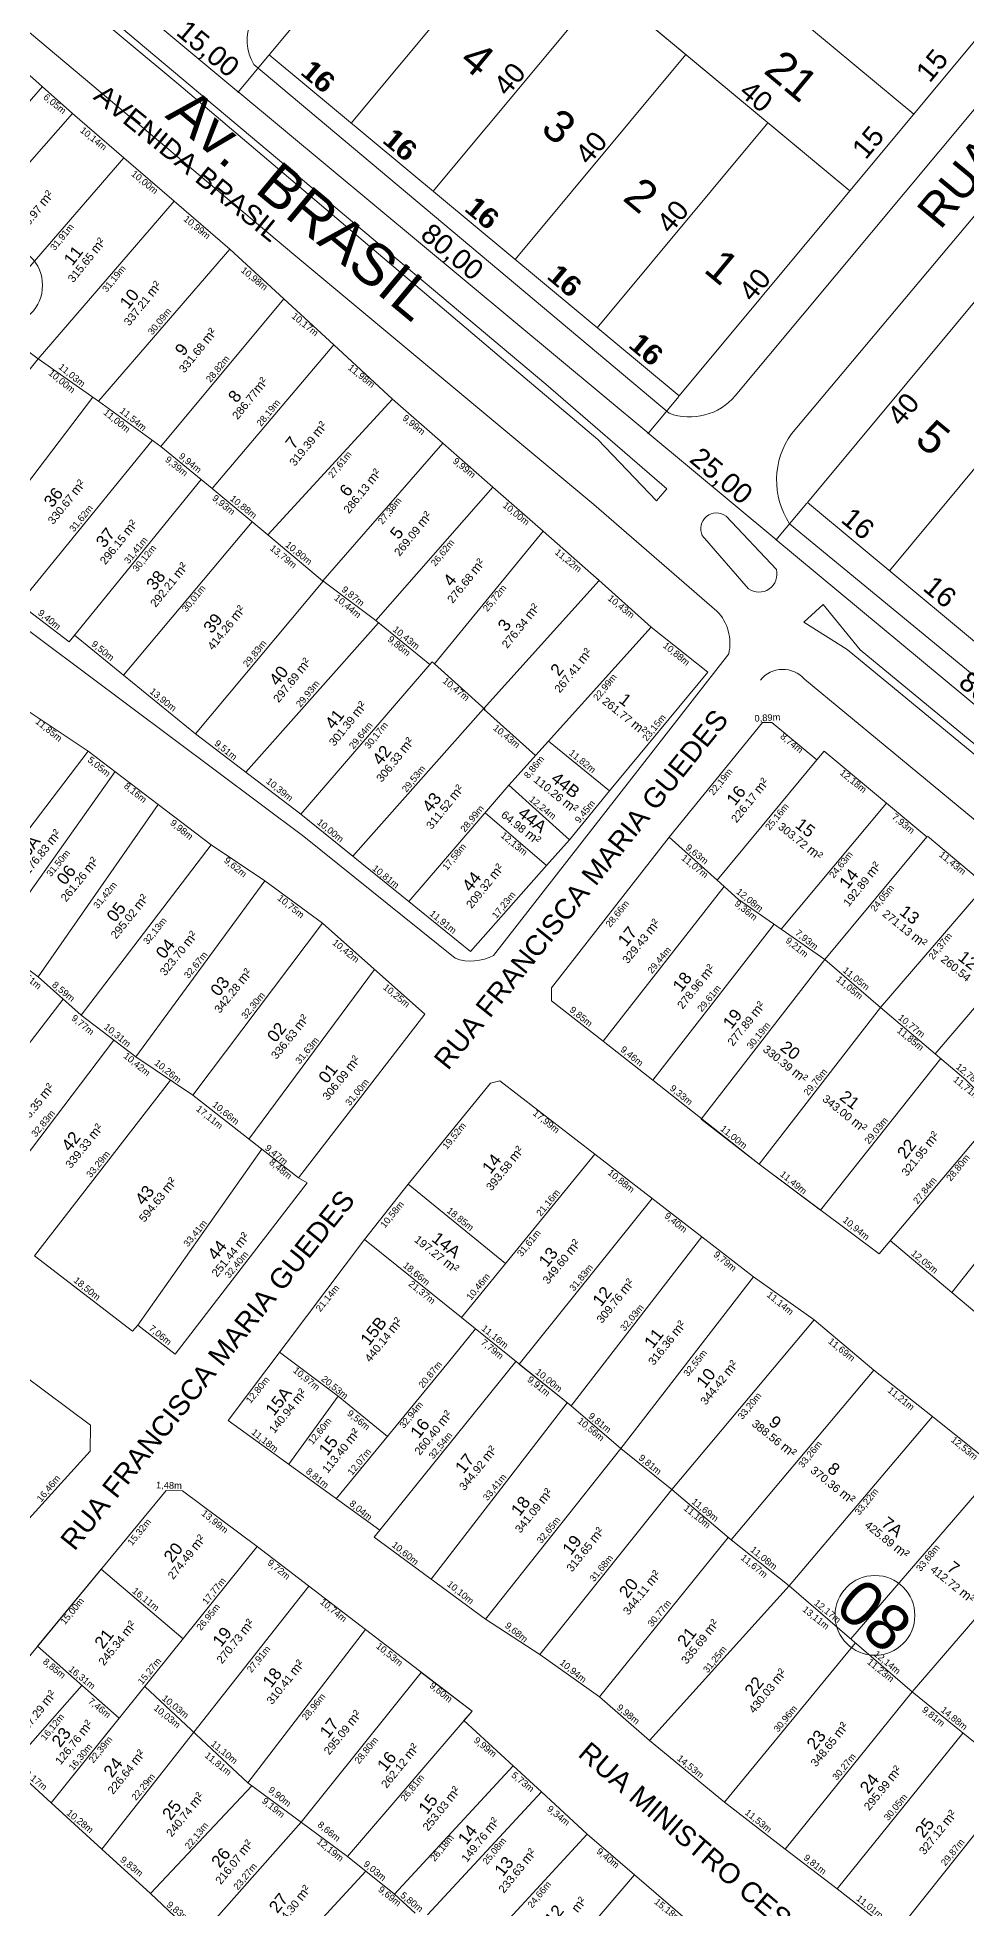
# Model space of a CAD drawing. Header units: metres. Extents: x 3808 to 8215, y 2374 to 6187.
# Drawn here: x 5928.6 to 6067.9, y 4290.4 to 4571 of the extents above; entities that cross this region are included whole.
import ezdxf
from ezdxf.enums import TextEntityAlignment as Align

# ---------------------------------------------------------------- set-up
doc = ezdxf.new("R2010")
doc.units = ezdxf.units.M
doc.linetypes.add('CENTER', pattern=[2, 1.25, -0.25, 0.25, -0.25])
for name, color, linetype in [('0 - Cotas', 7, 'Continuous'), ('0 - Linhas Quadras', 7, 'Continuous'), ('0 - MEIO FIO 2', 251, 'Continuous'), ('0 - Nome Ruas', 7, 'CENTER'), ('0 - Numero de Lotes', 6, 'Continuous'), ('0 - Número de Quadra', 7, 'CENTER'), ('0 - Área Dos Lotes', 1, 'Continuous'), ('vista', 7, 'Continuous')]:
    doc.layers.add(name, color=color, linetype=linetype)
doc.styles.add('Arial', font='arial.ttf')
doc.styles.add('pedro', font='arial.ttf', dxfattribs={"height": 3})

msp = doc.modelspace()

# ---------------------------------------------------------------- linework, layer by layer
at = {"color": 0, "linetype": 'ByBlock', "lineweight": 5}
for p, q in [((5958.622, 4562.82), (5958.763, 4562.833)), ((5958.763, 4562.833), (5958.622, 4562.82)), ((6020.118, 4511.652), (6020.259, 4511.664)), ((6020.259, 4511.664), (6020.118, 4511.652)), ((6039.336, 4495.661), (6039.477, 4495.674)), ((6039.477, 4495.674), (6039.336, 4495.661))]:
    msp.add_line(p, q, dxfattribs=at)
at = {"layer": '0 - Linhas Quadras', "linetype": 'Continuous', "lineweight": 5}
for p, q in [((5933.862, 4559.614, 0), (5924.292, 4568.119, 0)), ((5929.336, 4563.636, 0), (5907.527, 4538.949, 0)), ((5933.862, 4559.614, 0), (5911.984, 4534.849, 0)), ((5941.54, 4552.977, 0), (5933.862, 4559.614, 0)), ((5941.54, 4552.977, 0), (5920.661, 4528.822, 0)), ((5949.106, 4546.437, 0), (5941.54, 4552.977, 0)), ((5949.106, 4546.437, 0), (5928.7, 4522.831, 0)), ((5957.428, 4539.244, 0), (5949.106, 4546.437, 0)), ((5957.428, 4539.244, 0), (5937.738, 4516.465, 0)), ((5965.52, 4531.793, 0), (5957.428, 4539.244, 0)), ((5965.52, 4531.793, 0), (5947.069, 4509.651, 0)), ((5973.018, 4524.89, 0), (5965.52, 4531.793, 0)), ((5920.661, 4528.822, 0), (5928.7, 4522.831, 0)), ((5973.018, 4524.89, 0), (5954.778, 4503.381, 0)), ((5981.851, 4516.768, 0), (5973.018, 4524.89, 0)), ((5909.296, 4498.71, 0), (5928.7, 4522.831, 0)), ((5928.7, 4522.831, 0), (5937.738, 4516.465, 0)), ((5917.885, 4492.111, 0), (5936.895, 4517.059, 0)), ((5937.738, 4516.465, 0), (5947.069, 4509.651, 0)), ((5981.851, 4516.768, 0), (5963.128, 4496.404, 0)), ((5989.368, 4510.173, 0), (5981.851, 4516.768, 0)), ((5925.839, 4486.05, 0), (5945.797, 4510.58, 0)), ((5947.069, 4509.651, 0), (5954.778, 4503.381, 0)), ((5989.368, 4510.173, 0), (5971.374, 4489.517, 0)), ((5996.884, 4503.577, 0), (5989.368, 4510.173, 0)), ((5933.319, 4480.35, 0), (5953.138, 4504.716, 0)), ((5954.778, 4503.381, 0), (5963.128, 4496.404, 0)), ((5996.884, 4503.577, 0), (5979.311, 4483.55, 0)), ((6004.409, 4496.974, 0), (5996.884, 4503.577, 0)), ((5960.778, 4498.368, 0), (5941.506, 4475.353, 0)), ((5963.128, 4496.404, 0), (5971.361, 4489.527, 0)), ((6004.409, 4496.974, 0), (5988.131, 4477.058, 0)), ((6012.848, 4489.569, 0), (6004.409, 4496.974, 0)), ((5917.885, 4492.111, 0), (5933.319, 4480.35, 0)), ((5952.286, 4466.585, 0), (5971.414, 4489.483, 0)), ((5971.374, 4489.517, 0), (5979.311, 4483.55, 0)), ((6012.848, 4489.569, 0), (5995.498, 4470.296, 0)), ((6020.609, 4482.583, 0), (6012.291, 4490.071, 0)), ((5959.84, 4460.806, 0), (5979.751, 4483.194, 0)), ((5979.311, 4483.55, 0), (5987.413, 4476.984, 0)), ((6020.609, 4482.583, 0), (5999.274, 4458.882, 0)), ((6029.134, 4475.825, 0), (6020.609, 4482.583, 0)), ((5941.506, 4475.353, 0), (5934.132, 4481.351, 0)), ((5968.093, 4454.492, 0), (5987.413, 4476.984, 0)), ((5987.413, 4476.984, 0), (5987.771, 4477.382, 0)), ((5987.771, 4477.382, 0), (5988.131, 4477.058, 0)), ((5988.131, 4477.058, 0), (5995.728, 4470.219, 0)), ((5941.506, 4475.353, 0), (5952.286, 4466.585, 0)), ((6014.366, 4457.997, 0), (6029.134, 4475.825, 0)), ((5936.197, 4463.962, 0), (5926.312, 4470.59, 0)), ((5975.864, 4448.198, 0), (5995.498, 4470.296, 0)), ((5995.579, 4470.223, 0), (6003.26, 4463.309, 0)), ((6023.342, 4451.049, 0), (6037.342, 4468.262, 0)), ((6037.342, 4468.262, 0), (6038.755, 4468.267, 0)), ((6038.755, 4468.267, 0), (6045.49, 4462.688, 0)), ((5952.286, 4466.585, 0), (5968.093, 4454.492, 0)), ((6005.212, 4465.478, 0), (6014.366, 4457.997, 0)), ((5936.197, 4463.962, 0), (5917.052, 4438.823, 0)), ((5946.712, 4455.954, 0), (5936.197, 4463.962, 0)), ((6030.518, 4444.61, 0), (6045.49, 4462.688, 0)), ((6046.568, 4463.989, 0), (6045.49, 4462.688, 0)), ((6061.998, 4451.103, 0), (6046.568, 4463.989, 0)), ((5921.97, 4435.14, 0), (5940.22, 4460.898, 0)), ((5999.274, 4458.882, 0), (5984.265, 4441.393, 0)), ((5999.274, 4458.882, 0), (6008.386, 4450.68, 0)), ((6008.386, 4450.68, 0), (6014.366, 4457.997, 0)), ((5946.712, 4455.954, 0), (5928.708, 4430.094, 0)), ((5954.653, 4449.906, 0), (5946.712, 4455.954, 0)), ((5984.265, 4441.393, 0), (5968.093, 4454.492, 0)), ((5968.093, 4454.492, 0), (5975.864, 4448.198, 0)), ((6004.925, 4446.835, 0), (5995.717, 4454.737, 0)), ((6055.915, 4456.183, 0), (6040.128, 4437.28, 0)), ((5935.13, 4424.367, 0), (5954.653, 4449.906, 0)), ((5954.653, 4449.906, 0), (5962.676, 4444.524, 0)), ((6004.925, 4446.835, 0), (6008.386, 4450.68, 0)), ((6023.342, 4451.049, 0), (6005.659, 4428.485, 0)), ((6023.342, 4451.049, 0), (6030.518, 4444.61, 0)), ((6046.664, 4432.742, 0), (6061.998, 4451.103, 0)), ((6070.847, 4443.879, 0), (6062.079, 4451.201, 0)), ((5993.522, 4433.896, 0), (6004.925, 4446.835, 0)), ((5962.676, 4444.524, 0), (5943.348, 4418.132, 0)), ((5971.349, 4438.151, 0), (5962.676, 4444.524, 0)), ((6013.449, 4420.455, 0), (6031.593, 4443.644, 0)), ((6033.742, 4441.714, 0), (6030.518, 4444.61, 0)), ((6055.048, 4425.54, 0), (6070.847, 4443.879, 0)), ((5984.265, 4441.393, 0), (5993.522, 4433.896, 0)), ((6040.128, 4437.28, 0), (6033.742, 4441.714, 0)), ((5917.052, 4438.823, 0), (5928.708, 4430.094, 0)), ((5971.349, 4438.151, 0), (5951.88, 4412.357, 0)), ((5986.682, 4424.504, 0), (5971.349, 4438.151, 0)), ((6020.903, 4414.623, 0), (6039.079, 4438.009, 0)), ((6040.128, 4437.28, 0), (6046.664, 4432.742, 0)), ((6063.253, 4418.556, 0), (6079.012, 4437.072, 0)), ((6028.151, 4408.748, 0), (6046.664, 4432.742, 0)), ((6046.664, 4432.742, 0), (6055.048, 4425.54, 0)), ((5928.708, 4430.094, 0), (5935.13, 4424.367, 0)), ((5979.14, 4431.217, 0), (5960.277, 4405.792, 0)), ((5912.283, 4400.59, 0), (5932.434, 4426.771, 0)), ((6005.659, 4428.485, 0), (6005.666, 4426.501, 0)), ((6005.666, 4426.501, 0), (6013.449, 4420.455, 0)), ((5943.348, 4418.132, 0), (5935.13, 4424.367, 0)), ((5967.743, 4399.956, 0), (5986.682, 4424.504, 0)), ((6055.048, 4425.54, 0), (6036.836, 4401.998, 0)), ((6055.048, 4425.54, 0), (6063.253, 4418.556, 0)), ((5920.188, 4394.465, 0), (5940.044, 4420.639, 0)), ((6013.449, 4420.455, 0), (6020.903, 4414.623, 0)), ((5943.348, 4418.132, 0), (5951.88, 4412.357, 0)), ((6046.044, 4395.109, 0), (6064.072, 4417.86, 0)), ((6063.253, 4418.556, 0), (6067.822, 4414.667, 0)), ((5948.563, 4414.602, 0), (5928.16, 4388.288, 0)), ((5951.88, 4412.357, 0), (5967.743, 4399.956, 0)), ((5996.514, 4414.17, 0), (5984.179, 4399.044, 0)), ((5997.913, 4414.504, 0), (5996.514, 4414.17, 0)), ((6012.161, 4403.503, 0), (5997.913, 4414.504, 0)), ((6036.836, 4401.998, 0), (6020.903, 4414.623, 0)), ((6067.822, 4414.667, 0), (6072.69, 4409.897, 0)), ((6036.836, 4401.998, 0), (6028.151, 4408.748, 0)), ((6069.9, 4406.435, 0), (6054.808, 4388.553, 0)), ((5943.641, 4377.852, 0), (5962.218, 4404.275, 0)), ((6012.161, 4403.503, 0), (5992.163, 4379.021, 0)), ((6028.218, 4391.105, 0), (6012.161, 4403.503, 0)), ((6054.808, 4388.553, 0), (6036.836, 4401.998, 0)), ((6036.836, 4401.998, 0), (6046.044, 4395.109, 0)), ((5969.021, 4399.206, 0), (5949.237, 4373.539, 0)), ((5967.743, 4399.956, 0), (5969.021, 4399.206, 0)), ((5977.633, 4390.726, 0), (5984.179, 4399.044, 0)), ((5984.179, 4399.044, 0), (5998.777, 4387.119, 0)), ((6065.712, 4382.785, 0), (6078.755, 4399.3, 0)), ((6000.852, 4372.021, 0), (6020.777, 4396.85, 0)), ((5957.209, 4363.585, 0), (5977.633, 4390.726, 0)), ((5992.163, 4379.021, 0), (5977.633, 4390.726, 0)), ((6028.218, 4391.105, 0), (6008.64, 4365.748, 0)), ((6035.971, 4385.119, 0), (6028.218, 4391.105, 0)), ((6065.712, 4382.785, 0), (6056.501, 4390.559, 0)), ((5928.16, 4388.288, 0), (5942.821, 4376.988, 0)), ((6035.971, 4385.119, 0), (6016.073, 4359.347, 0)), ((6045.076, 4378.657, 0), (6035.971, 4385.119, 0)), ((6065.712, 4382.785, 0), (6078.807, 4371.732, 0)), ((5992.163, 4379.021, 0), (6008.64, 4365.748, 0)), ((6045.076, 4378.657, 0), (6023.734, 4353.22, 0)), ((6054.033, 4371.142, 0), (6045.076, 4378.657, 0)), ((5942.821, 4376.988, 0), (5943.641, 4377.852, 0)), ((5949.237, 4373.539, 0), (5943.641, 4377.852, 0)), ((5990.232, 4372.308, 0), (5994.272, 4377.322, 0)), ((5936.522, 4362.891, 0), (5923.128, 4372.855, 0)), ((5973.681, 4367.223, 0), (5964.912, 4373.822, 0)), ((5973.411, 4351.826, 0), (5990.232, 4372.308, 0)), ((5979.096, 4346.068, 0), (6000.338, 4372.436, 0)), ((6008.64, 4365.748, 0), (6000.852, 4372.021, 0)), ((6054.033, 4371.142, 0), (6032.654, 4345.661, 0)), ((6062.809, 4364.162, 0), (6054.033, 4371.142, 0)), ((5973.681, 4367.223, 0), (5966.269, 4357.009, 0)), ((5973.681, 4367.223, 0), (5981.072, 4361.153, 0)), ((5987.635, 4339.775, 0), (6008.055, 4366.219, 0)), ((6008.64, 4365.748, 0), (6016.073, 4359.347, 0)), ((5936.492, 4358.948, 0), (5936.522, 4362.891, 0)), ((5971.419, 4353.272, 0), (5957.209, 4363.585, 0)), ((6062.809, 4364.162, 0), (6041.344, 4338.793, 0)), ((6082.09, 4348.755, 0), (6062.809, 4364.162, 0)), ((5925.404, 4346.742, 0), (5936.492, 4358.948, 0)), ((6016.073, 4359.347, 0), (5995.773, 4333.777, 0)), ((6016.073, 4359.347, 0), (6023.734, 4353.22, 0)), ((6072.599, 4356.339, 0), (6050.592, 4330.819, 0)), ((5919.352, 4318.513, 0), (5947.913, 4353.071, 0)), ((5947.913, 4353.071, 0), (5950.326, 4353.024, 0)), ((5950.326, 4353.024, 0), (5961.559, 4344.661, 0)), ((5971.419, 4353.272, 0), (5979.926, 4347.098, 0)), ((6023.734, 4353.22, 0), (6003.942, 4328.476, 0)), ((6023.734, 4353.22, 0), (6032.654, 4345.661, 0)), ((6082.633, 4349.385, 0), (6059.758, 4322.858, 0)), ((5961.559, 4344.661, 0), (5930.633, 4306.217, 0)), ((5977.795, 4332.204, 0), (5961.559, 4344.661, 0)), ((5995.773, 4333.777, 0), (5979.096, 4346.068, 0)), ((6012.865, 4322.111, 0), (6032.203, 4346.044, 0)), ((6032.654, 4345.661, 0), (6041.344, 4338.793, 0)), ((5928.599, 4329.703, 0), (5938.155, 4341.265, 0)), ((5938.155, 4341.265, 0), (5950.422, 4330.817, 0)), ((5969.27, 4338.745, 0), (5952.018, 4316.805, 0)), ((6020.391, 4315.551, 0), (6041.344, 4338.793, 0)), ((6041.344, 4338.793, 0), (6059.786, 4322.89, 0)), ((5995.773, 4333.777, 0), (6003.942, 4328.476, 0)), ((5977.795, 4332.204, 0), (5960.158, 4309.217, 0)), ((5993.765, 4319.951, 0), (5977.795, 4332.204, 0)), ((5928.599, 4329.703, 0), (5929.237, 4330.473, 0)), ((5940.85, 4318.917, 0), (5928.599, 4329.703, 0)), ((6003.942, 4328.476, 0), (6012.865, 4322.111, 0)), ((6031.61, 4306.321, 0), (6051.277, 4330.228, 0)), ((5986.149, 4325.795, 0), (5968.129, 4303.33, 0)), ((5993.765, 4319.951, 0), (5986.149, 4325.795, 0)), ((5924.592, 4311.742, 0), (5935.249, 4323.848, 0)), ((5940.85, 4318.917, 0), (5936.121, 4323.08, 0)), ((5960.158, 4309.217, 0), (5944.665, 4323.66, 0)), ((6059.758, 4322.858, 0), (6040.754, 4299.291, 0)), ((6059.758, 4322.858, 0), (6071.344, 4313.515, 0)), ((5993.765, 4319.951, 0), (5975.1, 4298.182, 0)), ((5992.516, 4318.584, 0), (5993.765, 4319.951, 0)), ((6020.391, 4315.551, 0), (6012.865, 4322.111, 0)), ((5930.633, 4306.217, 0), (5919.314, 4316.57, 0)), ((5930.633, 4306.217, 0), (5940.85, 4318.917, 0)), ((5952.018, 4316.805, 0), (5938.238, 4299.282, 0)), ((5999.945, 4311.794, 0), (5992.516, 4318.584, 0)), ((6048.536, 4293.308, 0), (6067.398, 4316.698, 0)), ((6031.61, 4306.321, 0), (6020.391, 4315.551, 0)), ((5999.945, 4311.794, 0), (5982.141, 4292.531, 0)), ((6004.161, 4307.896, 0), (5999.945, 4311.794, 0)), ((5945.518, 4292.645, 0), (5960.727, 4308.797, 0)), ((5960.158, 4309.217, 0), (5975.1, 4298.182, 0)), ((6075.827, 4309.909, 0), (6057.225, 4286.537, 0)), ((5938.238, 4299.282, 0), (5930.633, 4306.217, 0)), ((6004.161, 4307.896, 0), (5987.101, 4289.437, 0)), ((6011.037, 4301.542, 0), (6004.161, 4307.896, 0)), ((6040.754, 4299.291, 0), (6031.61, 4306.321, 0)), ((5952.694, 4285.888, 0), (5968.129, 4303.33, 0)), ((6011.037, 4301.542, 0), (5994.285, 4283.381, 0)), ((6018.156, 4295.405, 0), (6011.037, 4301.542, 0)), ((5938.238, 4299.282, 0), (5945.518, 4292.645, 0)), ((5975.1, 4298.182, 0), (5982.141, 4292.531, 0)), ((6040.754, 4299.291, 0), (6048.536, 4293.308, 0)), ((5961.142, 4277.932, 0), (5977.855, 4295.971, 0)), ((6018.156, 4295.405, 0), (6002.21, 4276.907, 0)), ((6029.659, 4285.488, 0), (6018.156, 4295.405, 0)), ((5945.518, 4292.645, 0), (5952.694, 4285.888, 0)), ((5982.141, 4292.531, 0), (5985.226, 4289.679, 0)), ((6057.225, 4286.537, 0), (6048.536, 4293.308, 0))]:
    msp.add_line(p, q, dxfattribs=at)
at = {"layer": '0 - MEIO FIO 2', "lineweight": 5}
for p, q in [((6066.533, 4541.179), (6135.535, 4623.377)), ((5949.805, 4563.958), (5902.73, 4603.305)), ((6004.83, 4518.996), (5903.428, 4604.236)), ((5967.04, 4538.478), (5909.318, 4586.895)), ((6084.443, 4578.666), (6033.231, 4517.284)), ((5961.025, 4566.978), (6023.314, 4514.652)), ((6000.13, 4521.282), (5949.805, 4563.958)), ((6066.533, 4541.179), (6041.689, 4511.584)), ((6012.05, 4500.977), (5967.04, 4538.478)), ((6012.626, 4510.706), (6000.13, 4521.282)), ((6022.991, 4503.298), (6004.83, 4518.996)), ((6021.417, 4501.498), (6012.626, 4510.706)), ((6022.991, 4503.298), (6021.417, 4501.498)), ((6030.505, 4484.968), (6012.05, 4500.977)), ((6031.864, 4499.212), (6039.415, 4491.236)), ((6028.304, 4496.302), (6035.208, 4488.327)), ((6077.919, 4467.99), (6041.388, 4498.05)), ((5914.846, 4491.327), (5968.555, 4451.162)), ((6046.427, 4485.977), (6043.542, 4483.307)), ((6051.984, 4479.144), (6046.427, 4485.977)), ((6043.542, 4483.307), (6050.035, 4479.236)), ((5996.994, 4433.342), (6032.274, 4478.571, -115.442)), ((6050.035, 4479.236), (6096.375, 4440.924)), ((6098.229, 4441.067), (6051.984, 4479.144)), ((6084.212, 4441.179), (6043.617, 4474.753)), ((5968.555, 4451.162), (5991.219, 4432.898))]:
    msp.add_line(p, q, dxfattribs=at)
for centre, radius, start, end in [((5966.923, 4570.542), 6.891, 154.82548, 211.13801), ((6026.409, 4522.991), 8.895, 249.64046, 320.08554), ((6051.455, 4504.597), 12.008, 144.41668, 213.03844), ((6030.425, 4497.339), 2.361, 52.46329, 206.06581), ((6036.789, 4490.537), 2.718, 234.42935, 14.91301), ((6025.348, 4480.099), 7.093, 347.56783, 43.35237), ((6040.366, 4471.931), 4.305, 40.96537, 141.18738), ((5993.615, 4439.509), 7.032, 250.07129, 298.7184)]:
    msp.add_arc(centre, radius, start, end, dxfattribs=at)
at = {"layer": '0 - Número de Quadra', "linetype": 'ByBlock', "lineweight": 5}
for centre in [(5923.359, 4533.839, 0), (6054.201, 4334.341, 0)]:
    msp.add_circle(centre, 5.979, dxfattribs=at)
at = {"layer": 'vista', "lineweight": 5}
for p, q in [((5963.343, 4568.416), (6065.681, 4691.408)), ((6024.839, 4517.247), (6127.177, 4640.239)), ((6044.057, 4501.257), (6155.988, 4635.78)), ((6050.424, 4547.995), (5988.928, 4599.164)), ((6001.227, 4588.93), (5975.643, 4558.182)), ((6060.018, 4559.526), (6029.27, 4585.11)), ((6013.526, 4578.696), (5987.942, 4547.948)), ((6050.424, 4547.995), (6019.676, 4573.579)), ((6024.839, 4517.247), (5963.343, 4568.416)), ((6025.825, 4568.463), (6000.241, 4537.715)), ((6038.124, 4558.229), (6012.54, 4527.481)), ((6081.94, 4521.771), (6056.356, 4491.023)), ((6105.553, 4450.088), (6044.057, 4501.257))]:
    msp.add_line(p, q, dxfattribs=at)
at = {"layer": 'vista', "color": 1, "lineweight": 5}
for p, q in [((5947.085, 4572.485), (5958.77, 4562.763)), ((5963.279, 4568.339), (5958.629, 4562.75)), ((5963.279, 4568.339), (5958.629, 4562.75)), ((5958.616, 4562.891), (6020.266, 4511.594)), ((6024.775, 4517.17), (6020.125, 4511.581)), ((6024.775, 4517.17), (6020.125, 4511.581)), ((6020.112, 4511.722), (6039.483, 4495.604)), ((6043.993, 4501.18), (6039.342, 4495.591)), ((6043.993, 4501.18), (6039.342, 4495.591)), ((6039.33, 4495.732), (6100.979, 4444.435))]:
    msp.add_line(p, q, dxfattribs=at)

# ---------------------------------------------------------------- texts
at = {"layer": '0 - Cotas', "lineweight": 5, "style": 'Arial'}
for s, rotation, p in [('6,05m', 320.93117, (5929.375, 4561.905, 0)), ('10,14m', 320.93117, (5934.879, 4556.929, 0)), ('10,00m', 320.93117, (5942.55, 4550.389, 0)), ('10,99m', 320.93117, (5950.403, 4543.622, 0)), ('31,91m', 50.93117, (5931.176, 4538.966, 0)), ('31,19m', 50.93117, (5938.975, 4532.713, 0)), ('10,98m', 320.93117, (5959, 4535.937, 0)), ('30,09m', 50.93117, (5945.814, 4526.31, 0)), ('10,17m', 320.93117, (5966.607, 4529.057, 0)), ('11,03m', 320.93117, (5931.639, 4521.446, 0)), ('28,82m', 50.93117, (5954.531, 4519.184, 0)), ('11,98m', 320.93117, (5975.074, 4521.322, 0)), ('10,00m', 320.93117, (5930.128, 4520.52, 0)), ('28,19m', 50.93117, (5962.135, 4512.598, 0)), ('11,00m', 320.93117, (5938.382, 4514.605, 0)), ('11,54m', 320.93117, (5940.823, 4514.857, 0)), ('9,99m', 320.93117, (5983.231, 4513.757, 0)), ('9,39m', 320.93117, (5947.631, 4507.541, 0)), ('9,94m', 320.93117, (5949.681, 4508.04, 0)), ('27,61m', 50.93117, (5972.851, 4504.829, 0)), ('9,99m', 320.93117, (5990.791, 4507.304, 0)), ('9,93m', 320.93117, (5954.706, 4501.755, 0)), ('10,88m', 320.93117, (5957.372, 4501.691, 0)), ('27,38m', 50.93117, (5980.331, 4497.892, 0)), ('31,62m', 50.93117, (5934.049, 4496.77, 0)), ('10,00m', 320.93117, (5998.272, 4500.679, 0)), ('31,41m', 50.93117, (5942.26, 4491.973, 0)), ('30,12m', 50.93117, (5943.531, 4490.781, 0)), ('13,79m', 320.93117, (5963.35, 4494.243, 0)), ('10,80m', 320.93117, (5965.663, 4494.764, 0)), ('26,62m', 50.93117, (5988.259, 4491.61, 0)), ('11,22m', 320.93117, (6006.087, 4493.645, 0)), ('30,01m', 50.93117, (5950.934, 4484.754, 0)), ('9,87m', 320.93117, (5974.1, 4488.058, 0)), ('25,72m', 50.93117, (5996.067, 4484.802, 0)), ('9,40m', 320.93117, (5928.562, 4484.545, 0)), ('10,44m', 320.93117, (5973.002, 4486.784, 0)), ('10,43m', 320.93117, (6014.024, 4486.734, 0)), ('10,43m', 320.93117, (5981.781, 4482.066, 0)), ('9,50m', 320.93117, (5936.576, 4479.876, 0)), ('29,83m', 50.93117, (5960.086, 4476.496, 0)), ('9,86m', 320.93117, (5981.021, 4480.58, 0)), ('10,88m', 320.93117, (6022.307, 4479.646, 0)), ('29,93m', 50.93117, (5968.032, 4470.462, 0)), ('10,47m', 320.93117, (5989.26, 4474.345, 0)), ('22,99m', 50.93117, (6012.61, 4471.441, 0)), ('13,90m', 320.93117, (5945.315, 4472.767, 0)), ('11,85m', 320.93117, (5928.18, 4468.252, 0)), ('29,64m', 50.93117, (5975.99, 4464.2, 0)), ('30,17m', 50.93117, (5978.304, 4464.22, 0)), ('23,15m', 50.93117, (6019.987, 4465.373, 0)), ('0,89m', 3.37198, (6036.158, 4468.381, 0)), ('9,51m', 320.93117, (5955.024, 4464.971, 0)), ('10,43m', 320.93117, (5996.837, 4467.278, 0)), ('8,74m', 320.93117, (6039.899, 4466.022, 0)), ('5,05m', 320.93117, (5936.02, 4462.489, 0)), ('8,86m', 50.93117, (6002.221, 4459.763, 0)), ('11,82m', 320.93117, (6008.208, 4463.536, 0)), ('10,39m', 320.93117, (5962.786, 4459.29, 0)), ('29,53m', 50.93117, (5983.918, 4457.709, 0)), ('22,19m', 50.93117, (6029.965, 4457.246, 0)), ('12,18m', 320.93117, (6048.836, 4460.566, 0)), ('8,16m', 320.93117, (5941.46, 4458.574, 0)), ('12,24m', 320.93117, (6002.249, 4456.579, 0)), ('28,99m', 50.93117, (5992.694, 4451.732, 0)), ('9,45m', 50.93117, (6009.852, 4453.096, 0)), ('25,16m', 50.93117, (6038.409, 4452.022, 0)), ('7,93m', 320.93117, (6056.641, 4453.944, 0)), ('9,98m', 320.93117, (5948.403, 4453.044, 0)), ('10,00m', 320.93117, (5970.397, 4453.143, 0)), ('12,13m', 320.93117, (5997.96, 4451.168, 0)), ('31,50m', 50.93117, (5930.606, 4445.044, 0)), ('17,58m', 50.93117, (5990.024, 4446.008, 0)), ('9,63m', 320.93117, (6025.687, 4449.353, 0)), ('24,63m', 50.93117, (6048.011, 4444.815, 0)), ('11,43m', 320.93117, (6063.727, 4448.28, 0)), ('9,62m', 320.93117, (5956.473, 4447.41, 0)), ('10,81m', 320.93117, (5978.708, 4446.23, 0)), ('11,07m', 320.93117, (6025.065, 4447.782, 0)), ('31,42m', 50.93117, (5937.641, 4440.254, 0)), ('12,08m', 320.93117, (6033.294, 4442.726, 0)), ('24,05m', 50.93117, (6054.212, 4439.793, 0)), ('10,75m', 320.93117, (5964.486, 4441.763, 0)), ('17,23m', 50.93117, (5997.425, 4438.784, 0)), ('28,66m', 50.93117, (6014.477, 4437.463, 0)), ('9,36m', 320.93117, (6033.043, 4440.928, 0)), ('32,13m', 50.93117, (5945.119, 4434.897, 0)), ('11,91m', 320.93117, (5987.312, 4439.443, 0)), ('7,93m', 320.93117, (6042.15, 4436.537, 0)), ('10,42m', 320.93117, (5972.725, 4435.079, 0)), ('29,44m', 50.93117, (6020.758, 4430.512, 0)), ('9,21m', 320.93117, (6040.677, 4435.393, 0)), ('24,37m', 50.93117, (6062.906, 4432.604, 0)), ('12,51m', 320.93117, (5925.074, 4431.109, 0)), ('32,67m', 50.93117, (5951.243, 4429.783, 0)), ('8,59m', 320.93117, (5930.676, 4428.754, 0)), ('10,25m', 320.93117, (5980.323, 4428.375, 0)), ('11,05m', 320.93117, (6048.266, 4429.591, 0)), ('11,05m', 320.93117, (6049.275, 4430.939, 0)), ('32,30m', 50.93117, (5959.846, 4423.709, 0)), ('29,61m', 50.93117, (6028.228, 4424.778, 0)), ('9,77m', 320.93117, (5933.578, 4423.759, 0)), ('9,85m', 320.93117, (6008.315, 4425.002, 0)), ('10,77m', 320.93117, (6057.57, 4423.847, 0)), ('10,31m', 320.93117, (5938.463, 4422.437, 0)), ('31,63m', 50.93117, (5967.94, 4416.96, 0)), ('30,19m', 50.93117, (6035.638, 4419.2, 0)), ('11,85m', 320.93117, (6057.402, 4421.894, 0)), ('10,42m', 320.93117, (5941.39, 4418.088, 0)), ('10,26m', 320.93117, (5946.034, 4417.043, 0)), ('9,46m', 320.93117, (6015.933, 4419.063, 0)), ('29,76m', 50.93117, (6044.179, 4412.231, 0)), ('11,71m', 320.93117, (6065.851, 4414.54, 0)), ('12,78m', 320.93117, (6066.241, 4416.466, 0)), ('31,00m', 50.93117, (5975.443, 4410.685, 0)), ('9,33m', 320.93117, (6023.339, 4413.238, 0)), ('32,83m', 50.93117, (5928.347, 4406.007, 0)), ('17,11m', 320.93117, (5952.279, 4410.143, 0)), ('10,66m', 320.93117, (5954.718, 4410.78, 0)), ('17,99m', 320.93117, (6002.786, 4409.508, 0)), ('19,52m', 50.93117, (5990, 4404.156, 0)), ('11,00m', 320.93117, (6030.913, 4407.171, 0)), ('29,03m', 50.93117, (6053.295, 4404.946, 0)), ('33,29m', 50.93117, (5936.593, 4399.9, 0)), ('9,47m', 320.93117, (5962.606, 4404.281, 0)), ('8,48m', 320.93117, (5963.237, 4402.141, 0)), ('10,88m', 320.93117, (6014.025, 4400.587, 0)), ('11,49m', 320.93117, (6039.859, 4400.352, 0)), ('28,80m', 50.93117, (6065.567, 4399.367, 0)), ('21,16m', 50.93117, (6004.086, 4394.113, 0)), ('27,84m', 50.93117, (6060.59, 4395.956, 0)), ('10,58m', 50.93117, (5980.69, 4392.358, 0)), ('18,85m', 320.93117, (5989.897, 4394.88, 0)), ('33,41m', 50.93117, (5951.161, 4389.519, 0)), ('9,40m', 320.93117, (6022.52, 4394.097, 0)), ('10,94m', 320.93117, (6049.263, 4393.473, 0)), ('31,61m', 50.93117, (6001.199, 4388.054, 0)), ('32,40m', 50.93117, (5957.36, 4384.828, 0)), ('18,66m', 320.93117, (5983.317, 4386.672, 0)), ('31,83m', 50.93117, (6009.046, 4382.891, 0)), ('9,79m', 320.93117, (6029.903, 4388.306, 0)), ('12,05m', 320.93117, (6059.525, 4388.47, 0)), ('18,50m', 320.93117, (5933.91, 4384.436, 0)), ('21,37m', 320.93117, (5984.143, 4383.893, 0)), ('10,46m', 50.93117, (5993.607, 4381.532, 0)), ('21,14m', 50.93117, (5970.999, 4379.798, 0)), ('11,14m', 320.93117, (6037.877, 4382.261, 0)), ('32,03m', 50.93117, (6016.66, 4376.882, 0)), ('7,06m', 320.93117, (5945.193, 4377.222, 0)), ('11,16m', 320.93117, (5995.088, 4377.228, 0)), ('7,79m', 320.93117, (5994.987, 4375.119, 0)), ('11,69m', 320.93117, (6047.078, 4375.286, 0)), ('32,55m', 50.93117, (6026.148, 4370.071, 0)), ('12,80m', 50.93117, (5960.536, 4366.039, 0)), ('10,97m', 320.93117, (5966.819, 4370.923, 0)), ('20,53m', 320.93117, (5971.057, 4369.643, 0)), ('20,87m', 50.93117, (5986.402, 4368.349, 0)), ('9,91m', 320.93117, (6001.962, 4369.551, 0)), ('10,00m', 320.93117, (6003.165, 4370.683, 0)), ('33,20m', 50.93117, (6034.308, 4363.645, 0)), ('11,21m', 320.93117, (6055.997, 4367.948, 0)), ('9,56m', 320.93117, (5974.941, 4364.473, 0)), ('32,94m', 50.93117, (5983.55, 4362.299, 0)), ('9,81m', 320.93117, (6011.114, 4364.071, 0)), ('11,18m', 320.93117, (5960.585, 4361.653, 0)), ('12,60m', 50.93117, (5969.836, 4359.861, 0)), ('32,54m', 50.93117, (5987.948, 4357.707, 0)), ('10,56m', 320.93117, (6009.491, 4363.328, 0)), ('12,07m', 50.93117, (5975.782, 4355.251, 0)), ('33,26m', 50.93117, (6043.384, 4356.378, 0)), ('12,53m', 320.93117, (6065.497, 4360.507, 0)), ('8,81m', 320.93117, (5968.749, 4355.776, 0)), ('9,81m', 320.93117, (6018.661, 4357.808, 0)), ('16,46m', 50.93117, (5929.149, 4351.264, 0)), ('1,48m', 358.90366, (5946.351, 4353.384, 0)), ('33,41m', 50.93117, (5996.076, 4351.452, 0)), ('33,22m', 50.93117, (6051.851, 4349.281, 0)), ('8,04m', 320.93117, (5975.28, 4350.942, 0)), ('11,10m', 320.93117, (6025.416, 4350.252, 0)), ('11,69m', 320.93117, (6026.613, 4351.239, 0)), ('15,32m', 50.93117, (5942.771, 4344.721, 0)), ('13,99m', 320.93117, (5953.08, 4349.487, 0)), ('32,65m', 50.93117, (6004.154, 4345.018, 0)), ('10,60m', 320.93117, (5981.637, 4344.747, 0)), ('11,08m', 320.93117, (6035.418, 4344.026, 0)), ('33,68m', 50.93117, (6061.045, 4340.845, 0)), ('9,72m', 320.93117, (5962.978, 4342.072, 0)), ('31,68m', 50.93117, (6012.069, 4339.303, 0)), ('11,67m', 320.93117, (6033.974, 4342.828, 0)), ('17,77m', 50.93117, (5953.977, 4335.89, 0)), ('10,10m', 320.93117, (5989.914, 4338.865, 0)), ('15,00m', 50.93117, (5932.708, 4332.863, 0)), ('16,11m', 320.93117, (5942.708, 4337.84, 0)), ('10,74m', 320.93117, (5970.873, 4336.196, 0)), ('30,77m', 50.93117, (6020.765, 4332.533, 0)), ('12,17m', 320.93117, (6044.973, 4336.039, 0)), ('26,95m', 50.93117, (5953.103, 4331.971, 0)), ('13,11m', 320.93117, (6043.235, 4335.067, 0)), ('9,68m', 320.93117, (5998.615, 4332.651, 0)), ('8,85m', 320.93117, (5929.302, 4327.239, 0)), ('15,27m', 50.93117, (5944.297, 4323.858, 0)), ('27,91m', 50.93117, (5960.668, 4325.652, 0)), ('10,53m', 320.93117, (5979.267, 4329.57, 0)), ('31,25m', 50.93117, (6029.099, 4325.627, 0)), ('11,23m', 320.93117, (6052.945, 4327.185, 0)), ('12,14m', 320.93117, (6053.921, 4328.37, 0)), ('16,31m', 320.93117, (5933.144, 4326.108, 0)), ('10,94m', 320.93117, (6006.822, 4327.092, 0)), ('10,03m', 320.93117, (5947.159, 4321.745, 0)), ('28,96m', 50.93117, (5968.919, 4318.522, 0)), ('9,60m', 320.93117, (5987.302, 4323.652, 0)), ('16,12m', 50.93117, (5929.748, 4315.478, 0)), ('7,46m', 320.93117, (5936.071, 4321.298, 0)), ('10,03m', 320.93117, (5945.915, 4320.28, 0)), ('9,98m', 320.93117, (6015.385, 4320.355, 0)), ('30,96m', 50.93117, (6039.675, 4316.73, 0)), ('9,81m', 320.93117, (6061.162, 4320.022, 0)), ('14,88m', 320.93117, (6063.97, 4319.985, 0)), ('16,30m', 50.93117, (5933.943, 4310.986, 0)), ('22,39m', 50.93117, (5936.959, 4312.087, 0)), ('11,81m', 320.93117, (5953.568, 4313.174, 0)), ('11,10m', 320.93117, (5954.483, 4314.912, 0)), ('28,80m', 50.93117, (5976.821, 4311.984, 0)), ('9,99m', 320.93117, (5993.94, 4315.434, 0)), ('8,17m', 320.93117, (5926.517, 4310.477, 0)), ('5,73m', 320.93117, (5999.566, 4310.208, 0)), ('14,53m', 320.93117, (6024.42, 4312.734, 0)), ('30,27m', 50.93117, (6048.487, 4309.53, 0)), ('22,29m', 50.93117, (5943.365, 4306.506, 0)), ('9,90m', 320.93117, (5963.119, 4308.002, 0)), ('26,81m', 50.93117, (5983.734, 4306.371, 0)), ('9,19m', 320.93117, (5962.163, 4306.326, 0)), ('9,34m', 320.93117, (6004.921, 4305.155, 0)), ('30,05m', 50.93117, (6056.198, 4303.458, 0)), ('10,28m', 320.93117, (5932.855, 4304.548, 0)), ('22,13m', 50.93117, (5951.359, 4299.183, 0)), ('8,66m', 320.93117, (5970.497, 4302.776, 0)), ('11,53m', 320.93117, (6034.601, 4304.605, 0)), ('12,19m', 320.93117, (5970.382, 4300.271, 0)), ('26,18m', 50.93117, (5988.171, 4297.342, 0)), ('25,08m', 50.93117, (5996.02, 4296.887, 0)), ('29,87m', 50.93117, (6064.762, 4296.685, 0)), ('9,83m', 320.93117, (5940.897, 4297.535, 0)), ('23,27m', 50.93117, (5958.648, 4293.071, 0)), ('9,03m', 320.93117, (5977.378, 4296.88, 0)), ('9,40m', 320.93117, (6012.332, 4298.784, 0)), ('9,81m', 320.93117, (6043.402, 4297.823, 0)), ('24,66m', 50.93117, (6002.765, 4290.35, 0)), ('9,83m', 320.93117, (5947.863, 4290.79, 0)), ('9,69m', 320.93117, (5979.595, 4293.06, 0)), ('5,80m', 320.93117, (5982.909, 4292.197, 0)), ('15,18m', 320.93117, (6021.004, 4291.214, 0)), ('11,01m', 320.93117, (6051.299, 4291.721, 0))]:
    msp.add_text(s, height=1, rotation=rotation, dxfattribs=at).set_placement(p)
at = {"layer": '0 - Nome Ruas', "linetype": 'Continuous', "lineweight": 5, "style": 'pedro'}
for s, rotation, p in [('AVENIDA BRASIL', 320.94512, (5936.819, 4561.883, 0)), ('RUA FRANCISCA MARIA GUEDES', 51.28455, (5990.156, 4415.969, 0)), ('RUA FRANCISCA MARIA GUEDES', 51.28455, (5934.138, 4343.876, 0)), ('RUA MINISTRO CESAR CALS', 319.36329, (6009.482, 4313.331, 0))]:
    msp.add_text(s, height=3, rotation=rotation, dxfattribs=at).set_placement(p)
at = {"layer": '0 - Numero de Lotes', "lineweight": 5, "style": 'Arial'}
for s, height, rotation, p in [('11', 1.8197, 51.92725, (5933.802, 4536.642, -540.279)), ('10', 1.8197, 51.92725, (5942.201, 4530.156, -540.279)), ('9', 1.82, 51.92725, (5950.478, 4523.107, -540.279)), ('8', 1.82, 51.92725, (5958.449, 4516.086, -540.279)), ('7', 1.82, 51.92725, (5967.04, 4509.111, -540.279)), ('36', 1.8197, 51.92725, (5930.8, 4500.375, -540.279)), ('6', 1.82, 51.92725, (5975.143, 4501.982, -540.279)), ('37', 1.8197, 51.92725, (5938.604, 4494.327, -540.279)), ('5', 1.82, 51.92725, (5982.743, 4495.592, -540.279)), ('38', 1.8197, 51.92725, (5946.16, 4487.936, -540.279)), ('4', 1.82, 51.92725, (5990.701, 4488.518, -540.279)), ('39', 1.8197, 51.92725, (5954.733, 4481.486, -540.279)), ('3', 1.82, 51.92725, (5998.888, 4481.771, -540.279)), ('40', 1.8197, 51.92725, (5964.599, 4473.621, -540.279)), ('2', 1.82, 51.92725, (6006.776, 4475.078, -540.279)), ('1', 1.82, 321.92725, (6015.645, 4471.403, -540.279)), ('41', 1.8197, 51.92725, (5972.974, 4467.111, -540.279)), ('42', 1.8197, 51.92725, (5980.072, 4461.709, -540.279)), ('44B', 1.8197, 321.92725, (6005.464, 4459.565, -540.279)), ('43', 1.8197, 51.92725, (5987.552, 4454.629, -540.279)), ('16', 1.8197, 51.92725, (6033.205, 4455.651, -540.279)), ('44A', 1.8197, 321.92725, (6000.49, 4454.364, -540.279)), ('15', 1.8197, 321.92725, (6042.092, 4452.656, -540.279)), ('6A', 1.8197, 51.92725, (5927.219, 4448, -540.279)), ('06', 1.8197, 51.92725, (5932.729, 4443.752, -540.279)), ('44', 1.8197, 51.92725, (5993.541, 4442.75, -540.279)), ('14', 1.8197, 51.92725, (6050.11, 4443.184, -540.279)), ('05', 1.8197, 51.92725, (5940.226, 4438.186, -540.279)), ('13', 1.8197, 321.92725, (6057.736, 4439.588, -540.279)), ('17', 1.8197, 51.92725, (6016.904, 4434.526, -540.279)), ('04', 1.8197, 51.92725, (5947.6, 4432.674, -540.279)), ('12', 1.8197, 321.92725, (6066.504, 4432.77, -540.279)), ('03', 1.8197, 51.92725, (5955.784, 4427.052, -540.279)), ('18', 1.8197, 51.92725, (6025.122, 4427.714, -540.279)), ('02', 1.8197, 51.92725, (5964.295, 4420.15, -540.279)), ('19', 1.8197, 51.92725, (6032.661, 4422.161, -540.279)), ('20', 1.8197, 321.92725, (6039.831, 4419.263, -540.279)), ('01', 1.8197, 51.92725, (5971.997, 4413.986, -540.279)), ('21', 1.8197, 321.92725, (6048.741, 4411.829, -540.279)), ('42', 1.8197, 51.92725, (5933.443, 4403.781, -540.279)), ('22', 1.8197, 51.92725, (6058.78, 4402.657, -540.279)), ('14', 1.8197, 51.92725, (5996.54, 4400.418, -540.279)), ('43', 1.8197, 51.92725, (5944.479, 4395.711, -540.279)), ('44', 1.8197, 51.92725, (5955.366, 4387.465, -540.279)), ('14A', 1.8197, 321.92725, (5987.573, 4390.583, -540.279)), ('13', 1.8197, 51.92725, (6005.029, 4386.43, -540.279)), ('12', 1.8197, 51.92725, (6013.111, 4380.539, -540.279)), ('15B', 1.8197, 51.92725, (5978.306, 4374.676, -540.279)), ('11', 1.8197, 51.92725, (6020.865, 4374.244, -540.279)), ('10', 1.8197, 51.92725, (6028.678, 4368.283, -540.279)), ('15A', 1.8197, 51.92725, (5964.048, 4364.127, -540.279)), ('16', 1.8197, 51.92725, (5985.777, 4360.743, -540.279)), ('9', 1.82, 321.92725, (6038.113, 4363.032, -540.279)), ('15', 1.8197, 51.92725, (5972.044, 4358.146, -540.279)), ('17', 1.8197, 51.92725, (5992.492, 4355.462, -540.279)), ('8', 1.82, 321.92725, (6046.917, 4356.031, -540.279)), ('18', 1.8197, 51.92725, (6000.876, 4349.083, -540.279)), ('7A', 1.8197, 321.92725, (6055.004, 4347.862, -540.279)), ('20', 1.8197, 51.92725, (5948.782, 4342.109, -540.279)), ('19', 1.8197, 51.92725, (6008.59, 4343.246, -540.279)), ('7', 1.82, 321.92725, (6064.853, 4341.203, -540.279)), ('20', 1.8197, 51.92725, (6017.076, 4336.784, -540.279)), ('21', 1.8197, 51.92725, (5938.401, 4329.191, -540.279)), ('19', 1.8197, 51.92725, (5956.111, 4329.463, -540.279)), ('21', 1.8197, 51.92725, (6025.81, 4329.429, -540.279)), ('18', 1.8197, 51.92725, (5963.623, 4323.365, -540.279)), ('22', 1.8197, 51.92725, (6035.902, 4322.004, -540.279)), ('23', 1.8197, 51.92725, (5931.983, 4314.41, -540.279)), ('17', 1.8197, 51.92725, (5972.184, 4315.795, -540.279)), ('23', 1.8197, 51.92725, (6045.22, 4314.022, -540.279)), ('16', 1.8197, 51.92725, (5980.796, 4310.793, -540.279)), ('24', 1.8197, 51.92725, (5939.761, 4309.881, -540.279)), ('24', 1.8197, 51.92725, (6053.199, 4307.46, -540.279)), ('25', 1.8197, 51.92725, (5948.558, 4303.483, -540.279)), ('15', 1.8197, 51.92725, (5987.011, 4304.387, -540.279)), ('14', 1.8197, 51.92725, (5992.921, 4299.799, -540.279)), ('25', 1.8197, 51.92725, (6061.476, 4300.826, -540.279)), ('26', 1.8197, 51.92725, (5955.918, 4296.357, -540.279)), ('13', 1.8197, 51.92725, (5998.386, 4295.048, -540.279)), ('27', 1.8197, 51.92725, (5964.573, 4289.541, -540.279)), ('12', 1.8197, 51.92725, (6005.914, 4287.783, -540.279))]:
    msp.add_text(s, height=height, rotation=rotation, dxfattribs=at).set_placement(p)
at = {"layer": '0 - Número de Quadra', "linetype": 'Continuous', "lineweight": 5, "style": 'pedro'}
msp.add_text('08', height=6.7786, rotation=319.1183, dxfattribs=at).set_placement((6047.905, 4335.245, 0))
at = {"layer": '0 - Área Dos Lotes', "lineweight": 5, "style": 'Arial'}
for s, height, rotation, p in [('m²', 1.4, 50.93117, (5929.677, 4545.586, 0)), ('336.97 ', 1.2, 50.93117, (5926.151, 4541.244, 0)), ('315.65 ', 1.2, 50.93117, (5933.947, 4534.144, 0)), ('m²', 1.4, 50.93117, (5937.473, 4538.487, 0)), ('m²', 1.4, 50.93117, (5945.871, 4532.001, 0)), ('337.21 ', 1.2, 50.93117, (5942.346, 4527.659, 0)), ('m²', 1.4, 50.93117, (5954.149, 4524.951, 0)), ('331.68 ', 1.2, 50.93117, (5950.623, 4520.609, 0)), ('m²', 1.4, 50.93117, (5961.839, 4517.585, 0)), ('286.77', 1.2, 50.93117, (5958.607, 4513.605, 0)), ('m²', 1.4, 50.93117, (5970.71, 4510.956, 0)), ('319.39 ', 1.2, 50.93117, (5967.185, 4506.613, 0)), ('m²', 1.4, 50.93117, (5934.471, 4502.219, 0)), ('m²', 1.4, 50.93117, (5978.827, 4503.844, 0)), ('330.67 ', 1.2, 50.93117, (5930.946, 4497.877, 0)), ('286.13 ', 1.2, 50.93117, (5975.302, 4499.501, 0)), ('m²', 1.4, 50.93117, (5986.427, 4497.454, 0)), ('296.15 ', 1.2, 50.93117, (5938.763, 4491.846, 0)), ('m²', 1.4, 50.93117, (5942.288, 4496.188, 0)), ('269.09 ', 1.2, 50.93117, (5982.902, 4493.111, 0)), ('m²', 1.4, 50.93117, (5949.844, 4489.797, 0)), ('276.68 ', 1.2, 50.93117, (5990.859, 4486.037, 0)), ('m²', 1.4, 50.93117, (5994.384, 4490.38, 0)), ('292.21 ', 1.2, 50.93117, (5946.318, 4485.455, 0)), ('m²', 1.4, 50.93117, (5958.434, 4483.369, 0)), ('m²', 1.4, 50.93117, (6002.572, 4483.632, 0)), ('414.26 ', 1.2, 50.93117, (5954.909, 4479.027, 0)), ('276.34 ', 1.2, 50.93117, (5999.047, 4479.29, 0)), ('m²', 1.4, 50.93117, (6010.459, 4476.939, 0)), ('m²', 1.4, 50.93117, (5968.283, 4475.483, 0)), ('267.41 ', 1.2, 50.93117, (6006.934, 4472.597, 0)), ('297.69 ', 1.2, 50.93117, (5964.758, 4471.14, 0)), ('m²', 1.4, 50.93117, (5976.644, 4468.956, 0)), ('261.77 ', 1.2, 320.93117, (6013.164, 4471.244, 0)), ('301.39 ', 1.2, 50.93117, (5973.119, 4464.613, 0)), ('m²', 1.4, 320.93117, (6017.507, 4467.719, 0)), ('m²', 1.4, 50.93117, (5983.743, 4463.554, 0)), ('306.33 ', 1.2, 50.93117, (5980.218, 4459.211, 0)), ('110.26 ', 1.2, 320.93117, (6002.879, 4459.49, 0)), ('m²', 1.4, 50.93117, (6036.961, 4457.467, 0)), ('m²', 1.4, 50.93117, (5991.223, 4456.474, 0)), ('226.17 ', 1.2, 50.93117, (6033.436, 4453.124, 0)), ('311.52 ', 1.2, 50.93117, (5987.697, 4452.132, 0)), ('64.98 ', 1.2, 320.93117, (5997.998, 4454.214, 0)), ('m²', 1.4, 320.93117, (6007.222, 4455.965, 0)), ('m²', 1.4, 50.93117, (5930.819, 4449.758, 0)), ('m²', 1.4, 320.93117, (6001.617, 4451.276, 0)), ('303.72 ', 1.2, 320.93117, (6039.549, 4452.438, 0)), ('176.83 ', 1.2, 50.93117, (5927.294, 4445.415, 0)), ('m²', 1.4, 320.93117, (6043.891, 4448.913, 0)), ('261.26 ', 1.2, 50.93117, (5932.887, 4441.271, 0)), ('m²', 1.4, 50.93117, (5936.412, 4445.613, 0)), ('m²', 1.4, 50.93117, (5997.225, 4444.611, 0)), ('m²', 1.4, 50.93117, (6053.783, 4444.896, 0)), ('209.32 ', 1.2, 50.93117, (5993.7, 4440.269, 0)), ('192.89 ', 1.2, 50.93117, (6050.258, 4440.554, 0)), ('295.02 ', 1.2, 50.93117, (5940.385, 4435.705, 0)), ('m²', 1.4, 50.93117, (5943.91, 4440.047, 0)), ('271.13 ', 1.2, 320.93117, (6055.209, 4439.356, 0)), ('m²', 1.4, 50.93117, (6020.647, 4436.325, 0)), ('323.70 ', 1.2, 50.93117, (5947.745, 4430.176, 0)), ('m²', 1.4, 50.93117, (5951.27, 4434.518, 0)), ('329.43 ', 1.2, 50.93117, (6017.122, 4431.983, 0)), ('m²', 1.4, 320.93117, (6059.551, 4435.831, 0)), ('m²', 1.4, 50.93117, (6028.878, 4429.53, 0)), ('260.54 ', 1.2, 320.93117, (6063.978, 4432.539, 0)), ('342.28 ', 1.2, 50.93117, (5955.929, 4424.554, 0)), ('m²', 1.4, 50.93117, (5959.454, 4428.897, 0)), ('278.96 ', 1.2, 50.93117, (6025.353, 4425.187, 0)), ('m²', 1.4, 50.93117, (6036.417, 4423.976, 0)), ('m²', 1.4, 50.93117, (5967.965, 4421.995, 0)), ('277.89 ', 1.2, 50.93117, (6032.892, 4419.634, 0)), ('336.63 ', 1.2, 50.93117, (5964.44, 4417.652, 0)), ('m²', 1.4, 50.93117, (5975.667, 4415.831, 0)), ('330.39 ', 1.2, 320.93117, (6037.288, 4419.045, 0)), ('306.09 ', 1.2, 50.93117, (5972.142, 4411.488, 0)), ('m²', 1.4, 320.93117, (6041.63, 4415.52, 0)), ('326.35 ', 1.2, 50.93117, (5926.254, 4407.336, 0)), ('m²', 1.4, 50.93117, (5929.779, 4411.678, 0)), ('343.00 ', 1.2, 320.93117, (6046.198, 4411.611, 0)), ('m²', 1.4, 50.93117, (5937.114, 4405.626, 0)), ('m²', 1.4, 320.93117, (6050.54, 4408.086, 0)), ('m²', 1.4, 50.93117, (6062.523, 4404.456, 0)), ('339.33 ', 1.2, 50.93117, (5933.588, 4401.283, 0)), ('m²', 1.4, 50.93117, (6000.21, 4402.263, 0)), ('321.95 ', 1.2, 50.93117, (6058.998, 4400.114, 0)), ('393.58 ', 1.2, 50.93117, (5996.685, 4397.92, 0)), ('m²', 1.4, 50.93117, (5948.149, 4397.556, 0)), ('594.63 ', 1.2, 50.93117, (5944.624, 4393.214, 0)), ('251.44 ', 1.2, 50.93117, (5955.524, 4384.984, 0)), ('m²', 1.4, 50.93117, (5959.049, 4389.327, 0)), ('197.27 ', 1.2, 320.93117, (5984.988, 4390.508, 0)), ('m²', 1.4, 50.93117, (6008.699, 4388.275, 0)), ('m²', 1.4, 320.93117, (5989.331, 4386.983, 0)), ('349.60 ', 1.2, 50.93117, (6005.174, 4383.932, 0)), ('m²', 1.4, 50.93117, (6016.781, 4382.384, 0)), ('309.76 ', 1.2, 50.93117, (6013.256, 4378.041, 0)), ('m²', 1.4, 50.93117, (5982.007, 4376.558, 0)), ('m²', 1.4, 50.93117, (6024.535, 4376.089, 0)), ('440.14 ', 1.2, 50.93117, (5978.482, 4372.216, 0)), ('316.36 ', 1.2, 50.93117, (6021.01, 4371.746, 0)), ('m²', 1.4, 50.93117, (6032.348, 4370.127, 0)), ('344.42 ', 1.2, 50.93117, (6028.823, 4365.785, 0)), ('m²', 1.4, 50.93117, (5967.647, 4365.884, 0)), ('140.94 ', 1.2, 50.93117, (5964.122, 4361.542, 0)), ('m²', 1.4, 50.93117, (5989.46, 4362.604, 0)), ('m²', 1.4, 50.93117, (5975.644, 4359.903, 0)), ('260.40 ', 1.2, 50.93117, (5985.935, 4358.262, 0)), ('388.56 ', 1.2, 320.93117, (6035.615, 4362.886, 0)), ('113.40 ', 1.2, 50.93117, (5972.118, 4355.561, 0)), ('m²', 1.4, 50.93117, (5996.163, 4357.307, 0)), ('m²', 1.4, 320.93117, (6039.958, 4359.361, 0)), ('344.92 ', 1.2, 50.93117, (5992.638, 4352.964, 0)), ('370.36 ', 1.2, 320.93117, (6044.419, 4355.886, 0)), ('m²', 1.4, 50.93117, (6004.546, 4350.928, 0)), ('m²', 1.4, 320.93117, (6048.761, 4352.361, 0)), ('341.09 ', 1.2, 50.93117, (6001.021, 4346.585, 0)), ('m²', 1.4, 50.93117, (6012.261, 4345.091, 0)), ('425.89 ', 1.2, 320.93117, (6052.544, 4347.686, 0)), ('m²', 1.4, 50.93117, (5952.466, 4343.97, 0)), ('313.65 ', 1.2, 50.93117, (6008.736, 4340.749, 0)), ('m²', 1.4, 320.93117, (6056.887, 4344.16, 0)), ('274.49 ', 1.2, 50.93117, (5948.941, 4339.628, 0)), ('m²', 1.4, 50.93117, (6020.747, 4338.628, 0)), ('412.72 ', 1.2, 320.93117, (6062.393, 4341.027, 0)), ('344.11 ', 1.2, 50.93117, (6017.222, 4334.286, 0)), ('m²', 1.4, 320.93117, (6066.736, 4337.502, 0)), ('m²', 1.4, 50.93117, (5942.085, 4331.053, 0)), ('m²', 1.4, 50.93117, (5959.795, 4331.324, 0)), ('m²', 1.4, 50.93117, (6029.48, 4331.274, 0)), ('245.34 ', 1.2, 50.93117, (5938.559, 4326.71, 0)), ('270.73 ', 1.2, 50.93117, (5956.27, 4326.982, 0)), ('335.69 ', 1.2, 50.93117, (6025.955, 4326.932, 0)), ('m²', 1.4, 50.93117, (5967.294, 4325.21, 0)), ('310.41 ', 1.2, 50.93117, (5963.768, 4320.867, 0)), ('m²', 1.4, 50.93117, (6039.604, 4323.887, 0)), ('m²', 1.4, 50.93117, (5930.071, 4320.642, 0)), ('430.03 ', 1.2, 50.93117, (6036.079, 4319.544, 0)), ('137.29 ', 1.2, 50.93117, (5926.546, 4316.3, 0)), ('m²', 1.4, 50.93117, (5975.868, 4317.656, 0)), ('m²', 1.4, 50.93117, (5935.582, 4316.168, 0)), ('295.09 ', 1.2, 50.93117, (5972.343, 4313.314, 0)), ('m²', 1.4, 50.93117, (6048.891, 4315.867, 0)), ('126.76 ', 1.2, 50.93117, (5932.057, 4311.826, 0)), ('m²', 1.4, 50.93117, (5943.445, 4311.742, 0)), ('m²', 1.4, 50.93117, (5984.479, 4312.654, 0)), ('348.65 ', 1.2, 50.93117, (6045.365, 4311.525, 0)), ('226.64 ', 1.2, 50.93117, (5939.92, 4307.4, 0)), ('262.12 ', 1.2, 50.93117, (5980.954, 4308.312, 0)), ('m²', 1.4, 50.93117, (6056.883, 4309.321, 0)), ('m²', 1.4, 50.93117, (5990.695, 4306.248, 0)), ('295.99 ', 1.2, 50.93117, (6053.358, 4304.979, 0)), ('240.74 ', 1.2, 50.93117, (5948.717, 4301.002, 0)), ('m²', 1.4, 50.93117, (5952.242, 4305.344, 0)), ('253.03 ', 1.2, 50.93117, (5987.17, 4301.906, 0)), ('m²', 1.4, 50.93117, (5996.521, 4301.556, 0)), ('327.12 ', 1.2, 50.93117, (6061.621, 4298.329, 0)), ('m²', 1.4, 50.93117, (6065.146, 4302.671, 0)), ('m²', 1.4, 50.93117, (5959.602, 4298.218, 0)), ('149.76 ', 1.2, 50.93117, (5992.996, 4297.214, 0)), ('216.07 ', 1.2, 50.93117, (5956.077, 4293.876, 0)), ('233.63 ', 1.2, 50.93117, (5998.545, 4292.567, 0)), ('m²', 1.4, 50.93117, (6002.07, 4296.91, 0)), ('284.30 ', 1.2, 50.93117, (5964.732, 4287.06, 0)), ('m²', 1.4, 50.93117, (5968.257, 4291.403, 0)), ('m²', 1.4, 50.93117, (6009.598, 4289.645, 0))]:
    msp.add_text(s, height=height, rotation=rotation, dxfattribs=at).set_placement(p)
at = {"layer": 'vista', "lineweight": 5, "style": 'pedro'}
for s, height, rotation, p in [('RUA CRISTAL', 4.992, 50.23736, (6060.153, 4545.23)), ('Av.  BRASIL', 6.24, 320.23736, (5951.585, 4563.916))]:
    msp.add_text(s, height=height, rotation=rotation, dxfattribs=at).set_placement(p, align=Align.TOP_LEFT)
at = {"layer": 'vista', "color": 1, "lineweight": 5, "style": 'pedro'}
for s, rotation, p in [('15,00', 320.23736, (5949.21, 4571.554)), ('15', 50.23736, (6062.398, 4564.082)), ('16', 320.23736, (5967.84, 4565.627)), ('16', 320.23736, (5968.068, 4565.437)), ('40', 50.23736, (5999.043, 4562.053)), ('40', 320.23736, (6033.663, 4562.537)), ('16', 320.23736, (5980.139, 4555.393)), ('16', 320.23736, (5980.367, 4555.203)), ('40', 50.23736, (6011.278, 4551.743)), ('15', 50.23736, (6052.804, 4552.551)), ('16', 320.23736, (5992.439, 4545.159)), ('16', 320.23736, (5992.667, 4544.97)), ('40', 50.23736, (6023.513, 4541.432)), ('80,00', 320.23736, (5985.833, 4541.081)), ('16', 320.23736, (6004.802, 4535.002)), ('16', 320.23736, (6005.03, 4534.813)), ('40', 50.23736, (6035.812, 4531.198)), ('16', 320.23736, (6017.037, 4524.692)), ('16', 320.23736, (6017.265, 4524.502)), ('40', 50.23736, (6058.096, 4512.527)), ('25,00', 320.23736, (6026.208, 4507.487)), ('16', 320.23736, (6048.929, 4498.455)), ('16', 320.23736, (6061.228, 4488.222)), ('80,00', 320.23736, (6066.547, 4473.922))]:
    msp.add_text(s, height=3, rotation=rotation, dxfattribs=at).set_placement(p)
at = {"layer": 'vista', "lineweight": 5, "style": 'pedro'}
for s, p in [('4', (5991.636, 4567.175)), ('21', (6037.332, 4565.818)), ('3', (6003.873, 4557.036)), ('2', (6016.197, 4546.726)), ('1', (6028.328, 4535.987)), ('5', (6059.981, 4510.361))]:
    msp.add_text(s, height=4.8, rotation=320.23736, dxfattribs=at).set_placement(p)

doc.saveas('drawing.dxf')
